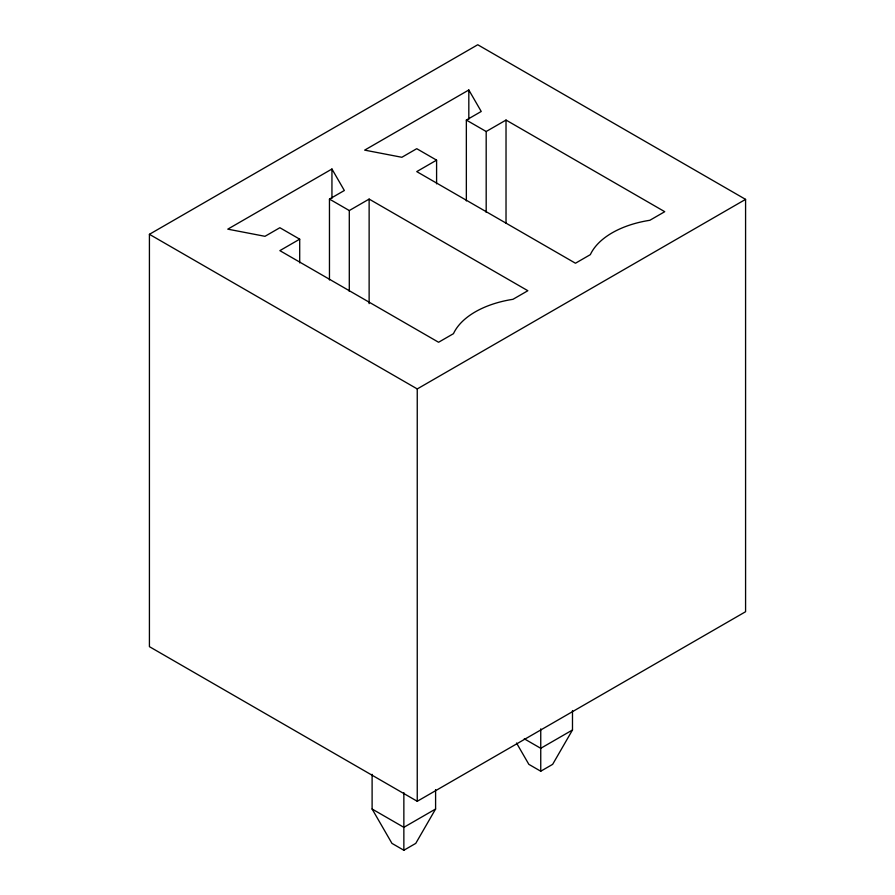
<?xml version="1.0" encoding="UTF-8"?>
<svg xmlns="http://www.w3.org/2000/svg" width="895" height="895" viewBox="0 0 895 895"><rect width="100%" height="100%" fill="white"/><g stroke="black" fill="none" stroke-linecap="round" stroke-linejoin="round"><path stroke-width="1.34" d="M435.596 789.58L435.596 809.013L415.761 843.381L403.858 850.25L391.954 843.381L372.107 809.013L372.107 774.309M572.487 710.552L572.487 729.984L552.651 764.341L540.748 771.221L528.844 764.341L516.527 743.018M149.42 234.311L477.751 44.75L745.58 199.372L745.58 611.721L417.249 801.282L149.42 646.66L149.42 234.311L417.249 388.933L745.58 199.372M329.461 279.967L329.461 199.093L344.34 190.501L331.944 169.021L227.789 229.154L264.987 236.314L279.866 227.722L299.702 239.178L299.702 262.884M466.351 200.939L466.351 120.064L481.23 111.472L468.823 89.992L364.668 150.125L401.866 157.285L416.746 148.693L436.592 160.149L436.592 183.855M299.702 239.178L279.866 250.634L438.572 342.259L453.452 333.678A84.164 48.598 0 0 1 512.969 299.31L527.849 290.718L369.132 199.093L349.296 210.549L329.461 199.093M436.592 160.149L416.746 171.605L575.463 263.231L590.342 254.639A84.164 48.598 0 0 1 649.859 220.282L664.739 211.69L506.022 120.064L486.186 131.509L466.351 120.064M435.596 809.013L403.858 827.338L372.107 809.013M572.487 729.984L540.748 748.309L524.28 738.811M540.748 728.877L540.748 771.221M506.022 120.064L506.022 223.191M486.186 131.509L486.186 212.383M468.823 89.992L468.823 119.259M417.249 388.933L417.249 801.282M403.858 792.634L403.858 850.25M369.132 199.093L369.132 303.618M349.296 210.549L349.296 291.423M331.944 169.021L331.944 198.287"/></g></svg>
